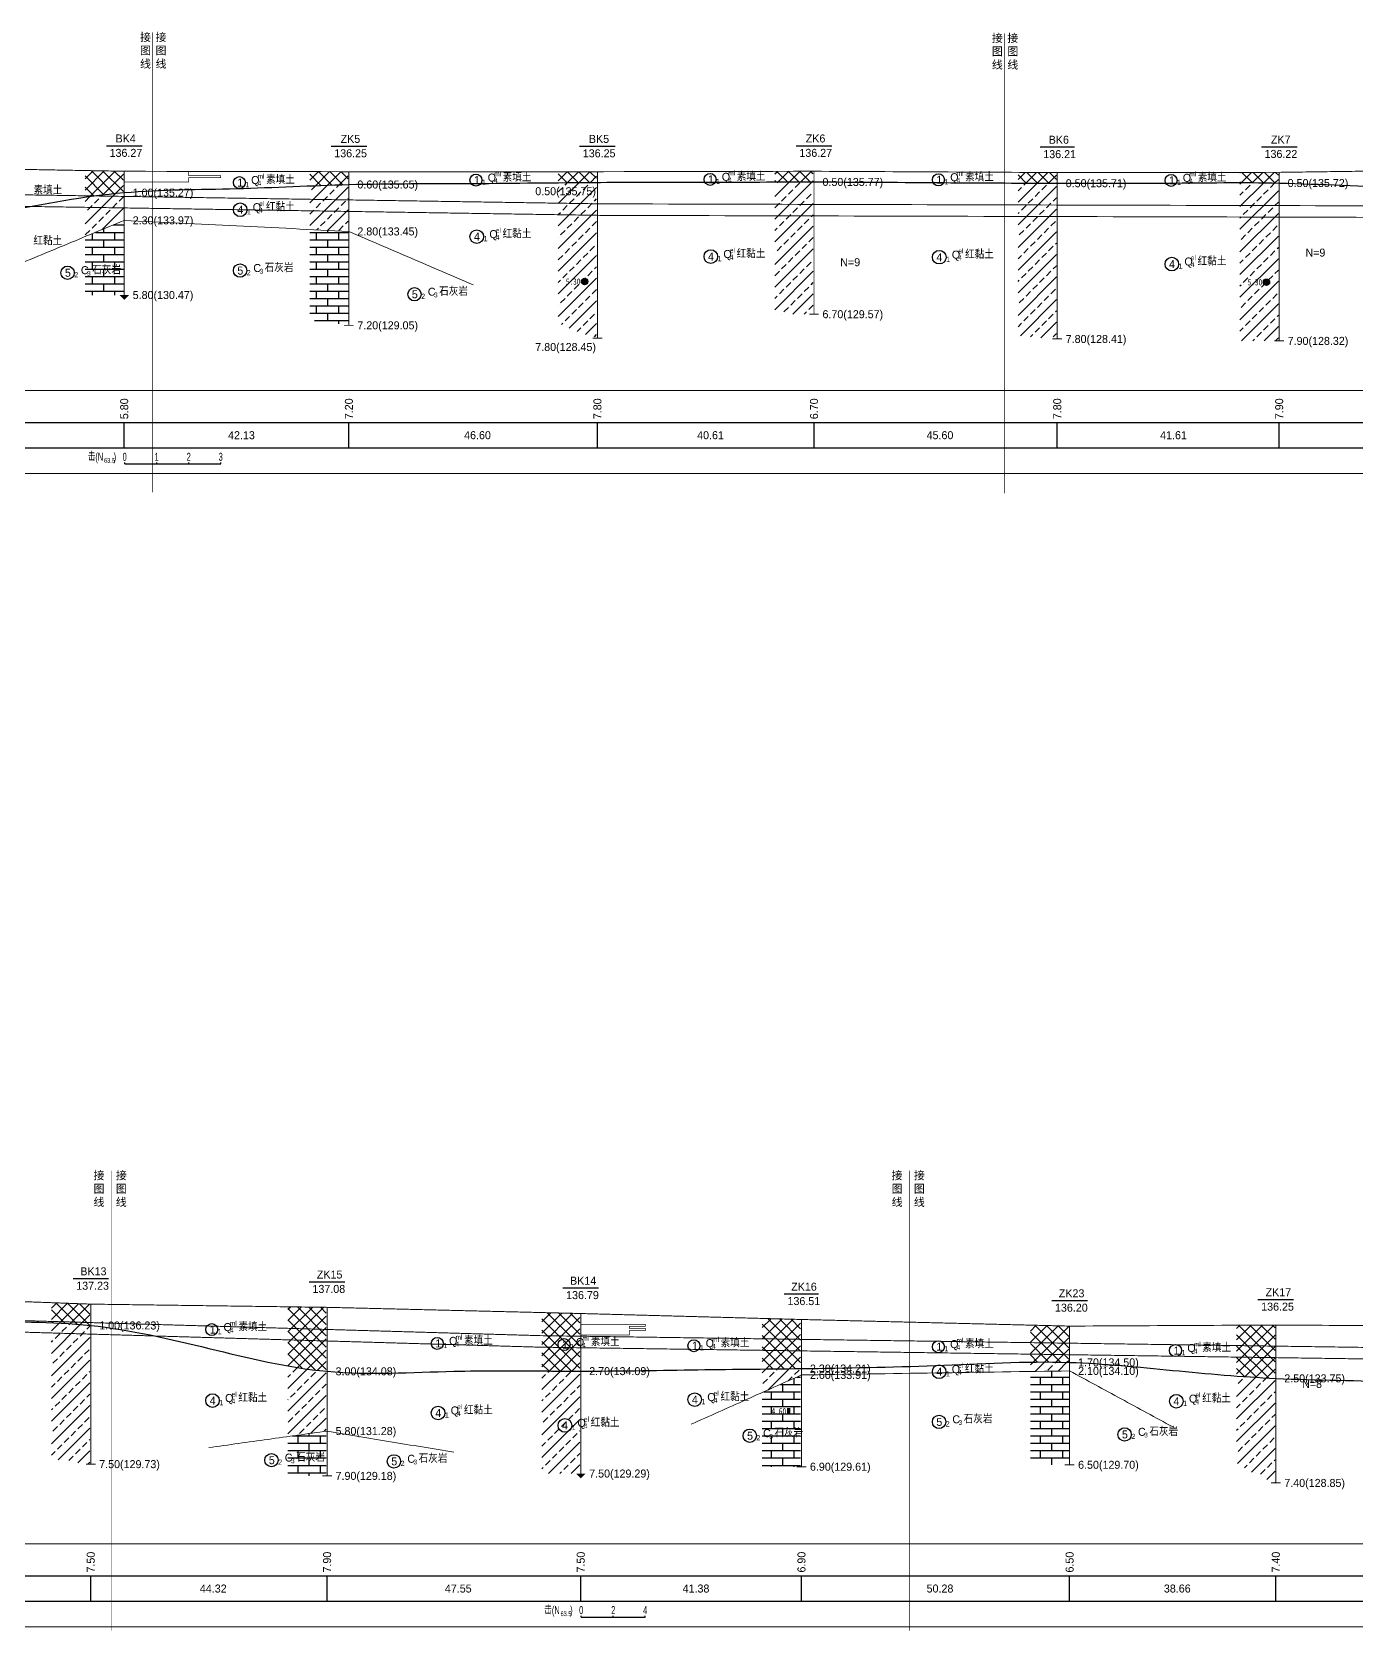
# Model space of a CAD drawing. Header units: inches. Extents: x -205 to 12199, y -11610 to -150.
# Drawn here: x 611.5 to 1025.2, y -654.4 to -154.8 of the extents above; entities that cross this region are included whole.
import ezdxf
from ezdxf.enums import TextEntityAlignment as Align

# ---------------------------------------------------------------- set-up
doc = ezdxf.new("R2010")
doc.units = ezdxf.units.IN
doc.header["$MEASUREMENT"] = 0
doc.linetypes.add('ACAD_ISO03W100', pattern=[30, 12, -18])
doc.linetypes.add('ACAD_ISO05W100', pattern=[34, 24, -3, 0.5, -3, 0.5, -3])
for name, color, linetype in [('GiCAD_PouMian', 7, 'Continuous'), ('GICAD_QUYANG', 7, 'Continuous'), ('地质-原位曲线', 7, 'Continuous'), ('地质-图框', 7, 'Continuous'), ('地质-地层符号', 3, 'Continuous'), ('地质-地层线', 7, 'Continuous'), ('地质-地面线', 7, 'Continuous'), ('地质-填充花纹', 4, 'Continuous'), ('地质-文字', 7, 'Continuous'), ('地质-标注栏', 7, 'Continuous'), ('地质-标贯', 7, 'Continuous'), ('地质-钻孔', 7, 'Continuous'), ('管底', 7, 'Continuous'), ('红线', 1, 'ACAD_ISO05W100')]:
    doc.layers.add(name, color=color, linetype=linetype)
doc.styles.add('LZ_PMT_LINE', font='', dxfattribs={"height": 2})
doc.styles.get("Standard").update_dxf_attribs({"font": ''})
doc.styles.add('地层编号', font='Comfont.shx', dxfattribs={"width": 0.7, "height": 2.5, "bigfont": 'Hztxt12a.shx'})
doc.styles.add('层底标注', font='Comfont.shx', dxfattribs={"width": 0.7, "height": 2.5, "bigfont": 'Hztxt12a.shx'})
doc.styles.add('岩土名称', font='Comfont.shx', dxfattribs={"width": 0.7, "height": 2.5, "bigfont": 'Hztxt12a.shx'})
doc.styles.add('时代', font='Comfont.shx', dxfattribs={"width": 0.7, "height": 2.5, "bigfont": 'Hztxt12a.shx'})
doc.styles.add('标注栏数据', font='Comfont.shx', dxfattribs={"width": 0.7, "height": 2.5, "bigfont": 'Hztxt12a.shx'})
doc.styles.add('标贯动探', font='Comfont.shx', dxfattribs={"width": 0.7, "height": 2.5, "bigfont": 'Hztxt12a.shx'})
doc.styles.add('钻孔标注', font='Comfont.shx', dxfattribs={"width": 0.7, "height": 2.5, "bigfont": 'Hztxt12a.shx'})
doc.styles.get('LZ_PMT_LINE').set_extended_font_data('SimSun')
doc.styles.get('Standard').set_extended_font_data('SimSun')
doc.linetypes.add('bzhjcx', pattern='A,0.001,[2,XX1.shx,S=1,R=0,X=1,Y=0],-2', length=2.001)
doc.linetypes.add('swx', pattern='A,7,-1.5,["●",LZ_PMT_LINE,S=0.05,R=0,X=0,Y=0],-1.5', length=10)
pattern_1 = [(45, (-52.081, -364.5747), (-3.535534, 3.535534), []), (45, (-48.5455, -364.5747), (-3.535534, 3.535534), [2, -1])]
pattern_2 = [(45, (-52.081, -364.5747), (-1.767767, 1.767767), []), (135, (-52.081, -364.5747), (-1.767767, -1.767767), [])]
pattern_3 = [(0, (-52.081, -364.5747), (0, 2.3), []), (90, (-52.081, -364.5747), (-3.5, 2.3), [2.3, -2.3])]
pattern_4 = [(45, (-142.081, -364.5747), (-3.535534, 3.535534), []), (45, (-138.5455, -364.5747), (-3.535534, 3.535534), [2, -1])]
pattern_5 = [(45, (-142.081, -364.5747), (-1.767767, 1.767767), []), (135, (-142.081, -364.5747), (-1.767767, -1.767767), [])]
pattern_6 = [(45, (-1790.373, -719.9534), (-3.535534, 3.535534), []), (45, (-1786.8375, -719.9534), (-3.535534, 3.535534), [2, -1])]
pattern_7 = [(45, (-1790.373, -719.9534), (-1.767767, 1.767767), []), (135, (-1790.373, -719.9534), (-1.767767, -1.767767), [])]
pattern_8 = [(45, (-1880.373, -719.9534), (-3.535534, 3.535534), []), (45, (-1876.8375, -719.9534), (-3.535534, 3.535534), [2, -1])]
pattern_9 = [(45, (-1880.373, -719.9534), (-1.767767, 1.767767), []), (135, (-1880.373, -719.9534), (-1.767767, -1.767767), [])]
pattern_10 = [(0, (-1880.373, -719.9534), (0, 2.3), []), (90, (-1880.373, -719.9534), (-3.5, 2.3), [2.3, -2.3])]

# ---------------------------------------------------------------- blocks, each defined once
blk = doc.blocks.new('gkqy_yuan.dwg不标')
at = {"layer": 'GiCAD_PouMian'}
h = blk.add_hatch(color=7, dxfattribs=at)
edge = h.paths.add_edge_path()
edge.add_arc((0, 0), 1, 0, 360)
at = {"layer": 'GICAD_QUYANG', "color": 7}
blk.add_circle((0, 0), 1, dxfattribs=at)
blk = doc.blocks.new('gkqy_yan.dwg不标', base_point=(0, -1))
at = {"color": 7}
blk.add_solid([(-0.5, -2), (-0.5, 0), (0.5, -2), (0.5, 0)], dxfattribs=at)

msp = doc.modelspace()

# ---------------------------------------------------------------- hatches: boundary and pattern name
at = {"layer": '地质-填充花纹', "linetype": 'Continuous'}
h = msp.add_hatch(dxfattribs=at)
h.set_pattern_fill('GKSTT', scale=0.5, style=0, pattern_type=2)
h.set_pattern_definition(pattern_2)
h.paths.add_polyline_path([(640.06415, -198.28739), (640.06415, -204.98543), (632.29266, -205.81605), (628.06415, -206.39079), (628.06415, -198.06385)])
h = msp.add_hatch(dxfattribs=at)
h.set_pattern_fill('GKSTT', scale=0.5, style=0, pattern_type=2)
h.set_pattern_definition(pattern_2)
h.paths.add_polyline_path([(710.27344, -198.42493), (710.27344, -202.43302), (705.39799, -202.58161), (700.40132, -202.7636), (698.27344, -202.84844), (698.27344, -198.40214)])
h = msp.add_hatch(dxfattribs=at)
h.set_pattern_fill('GKSTT', scale=0.5, style=0, pattern_type=2)
h.set_pattern_definition(pattern_2)
h.paths.add_polyline_path([(787.93242, -201.76067), (779.35172, -201.82705), (775.93242, -201.85988), (775.93242, -198.4254), (787.93242, -198.4254)])
h = msp.add_hatch(dxfattribs=at)
h.set_pattern_fill('GKSTT', scale=0.5, style=0, pattern_type=2)
h.set_pattern_definition(pattern_5)
h.paths.add_polyline_path([(855.6151, -201.62547), (847.02368, -201.62886), (843.6151, -201.63586), (843.6151, -198.31618), (855.6151, -198.29254)])
h = msp.add_hatch(dxfattribs=at)
h.set_pattern_fill('GKSTT', scale=0.5, style=0, pattern_type=2)
h.set_pattern_definition(pattern_5)
h.paths.add_polyline_path([(931.62211, -198.69071), (931.62211, -202.02438), (923.86812, -201.99397), (919.62211, -201.97462), (919.62211, -198.62756)])
h = msp.add_hatch(dxfattribs=at)
h.set_pattern_fill('GKSTT', scale=0.5, style=0, pattern_type=2)
h.set_pattern_definition(pattern_5)
h.paths.add_polyline_path([(1000.97605, -201.9555), (991.54837, -201.83353), (988.97605, -201.83188), (988.97605, -198.63717), (1000.97605, -198.62564)])
h = msp.add_hatch(dxfattribs=at)
h.set_pattern_fill('GKFZNT', scale=0.5, style=0, pattern_type=2)
h.set_pattern_definition(pattern_1)
h.paths.add_polyline_path([(710.27344, -217.07973), (705.38229, -216.83822), (700.38837, -216.59164), (698.27344, -216.48721), (698.27344, -202.84844), (700.40132, -202.7636), (705.39799, -202.58161), (710.27344, -202.43302)])
h = msp.add_hatch(dxfattribs=at)
h.set_pattern_fill('GKFZNT', scale=0.5, style=0, pattern_type=2)
h.set_pattern_definition(pattern_1)
h.paths.add_polyline_path([(787.93242, -250.35101), (783.23433, -248.95285), (778.37642, -246.89602), (775.93242, -245.68868), (775.93242, -201.85988), (779.35172, -201.82705), (787.93242, -201.76067)])
h = msp.add_hatch(dxfattribs=at)
h.set_pattern_fill('GKFZNT', scale=0.5, style=0, pattern_type=2)
h.set_pattern_definition(pattern_4)
h.paths.add_polyline_path([(855.6151, -242.95776), (850.24377, -242.93751), (849.80163, -242.95871), (843.6151, -242.95871), (843.6151, -201.63586), (847.02368, -201.62886), (855.6151, -201.62547)])
h = msp.add_hatch(dxfattribs=at)
h.set_pattern_fill('GKFZNT', scale=0.5, style=0, pattern_type=2)
h.set_pattern_definition(pattern_4)
h.paths.add_polyline_path([(923.86812, -201.99397), (931.62211, -202.02438), (931.62211, -250.67308), (926.79706, -250.30739), (921.72769, -249.81682), (919.62211, -249.58568), (919.62211, -201.97462)])
h = msp.add_hatch(dxfattribs=at)
h.set_pattern_fill('GKFZNT', scale=0.5, style=0, pattern_type=2)
h.set_pattern_definition(pattern_4)
h.paths.add_polyline_path([(991.54837, -201.83353), (1000.97605, -201.9555), (1000.97605, -251.29206), (995.30419, -251.29206), (989.67048, -251.24262), (988.97605, -251.23312), (988.97605, -201.83188)])
h = msp.add_hatch(dxfattribs=at)
h.set_pattern_fill('GKFZNT', scale=0.5, style=0, pattern_type=2)
h.set_pattern_definition(pattern_1)
h.paths.add_polyline_path([(640.06415, -213.72939), (635.37592, -215.67992), (630.75952, -217.60056), (628.06415, -218.72197), (628.06415, -206.39079), (632.29266, -205.81605), (640.06415, -204.98543)])
h = msp.add_hatch(dxfattribs=at)
h.set_pattern_fill('GKSHY', scale=0.5, style=0, pattern_type=2)
h.set_pattern_definition(pattern_3)
h.paths.add_polyline_path([(640.06415, -236.95871), (628.06415, -236.95871), (628.06415, -218.72197), (630.75952, -217.60056), (635.37592, -215.67992), (640.06415, -213.72939)])
h = msp.add_hatch(dxfattribs=at)
h.set_pattern_fill('GKSHY', scale=0.5, style=0, pattern_type=2)
h.set_pattern_definition(pattern_3)
h.paths.add_polyline_path([(700.38837, -216.59164), (705.38229, -216.83822), (710.27344, -217.07973), (710.27344, -246.3917), (698.27344, -244.77367), (698.27344, -216.48721)])
h = msp.add_hatch(dxfattribs=at)
h.set_pattern_fill('GKSTT', scale=0.5, style=0, pattern_type=2)
h.set_pattern_definition(pattern_7)
h.paths.add_polyline_path([(629.60265, -552.26154), (629.60265, -558.91625), (622.66226, -558.32904), (617.66941, -558.06348), (617.60265, -558.06119), (617.60265, -551.82041)])
h = msp.add_hatch(dxfattribs=at)
h.set_pattern_fill('GKSTT', scale=0.5, style=0, pattern_type=2)
h.set_pattern_definition(pattern_7)
h.paths.add_polyline_path([(703.46147, -553.26731), (703.46147, -573.24031), (696.11409, -572.34755), (691.46147, -571.58246), (691.46147, -553.10484)])
h = msp.add_hatch(dxfattribs=at)
h.set_pattern_fill('GKFZNT', scale=0.5, style=0, pattern_type=2)
h.set_pattern_definition(pattern_6)
h.paths.add_polyline_path([(617.66941, -558.06348), (622.66226, -558.32904), (629.60265, -558.91625), (629.60265, -602.24654), (624.491, -601.7519), (619.15263, -600.83295), (617.60265, -600.468), (617.60265, -558.06119)])
h = msp.add_hatch(dxfattribs=at)
h.set_pattern_fill('GKSTT', scale=0.5, style=0, pattern_type=2)
h.set_pattern_definition(pattern_9)
h.paths.add_polyline_path([(782.71825, -555.19798), (782.71825, -573.20339), (775.82299, -573.18424), (770.82309, -573.15289), (770.82309, -554.90781)])
h = msp.add_hatch(dxfattribs=at)
h.set_pattern_fill('GKSTT', scale=0.5, style=0, pattern_type=2)
h.set_pattern_definition(pattern_9)
h.paths.add_polyline_path([(851.69174, -557.06397), (851.69174, -572.40695), (842.45329, -572.51311), (839.69174, -572.54276), (839.69174, -556.73921)])
h = msp.add_hatch(dxfattribs=at)
h.set_pattern_fill('GKSTT', scale=0.5, style=0, pattern_type=2)
h.set_pattern_definition(pattern_9)
h.paths.add_polyline_path([(935.48994, -559.13122), (935.48994, -570.46635), (928.82055, -570.34977), (923.82065, -570.37083), (923.48994, -570.377), (923.48994, -558.83528)])
h = msp.add_hatch(dxfattribs=at)
h.set_pattern_fill('GKSTT', scale=0.5, style=0, pattern_type=2)
h.set_pattern_definition(pattern_9)
h.paths.add_polyline_path([(999.92329, -575.45672), (992.86788, -575.06204), (987.92329, -574.71918), (987.92329, -558.86741), (999.92329, -558.80533)])
h = msp.add_hatch(dxfattribs=at)
h.set_pattern_fill('GKFZNT', scale=0.5, style=0, pattern_type=2)
h.set_pattern_definition(pattern_6)
h.paths.add_polyline_path([(696.11409, -572.34755), (703.46147, -573.24031), (703.46147, -591.97234), (695.15081, -593.13506), (691.46147, -593.65122), (691.46147, -571.58246)])
h = msp.add_hatch(dxfattribs=at)
h.set_pattern_fill('GKFZNT', scale=0.5, style=0, pattern_type=2)
h.set_pattern_definition(pattern_8)
h.paths.add_polyline_path([(775.82299, -573.18424), (782.71825, -573.20339), (782.71825, -605.20408), (770.82309, -605.20408), (770.82309, -573.15289)])
h = msp.add_hatch(dxfattribs=at)
h.set_pattern_fill('GKFZNT', scale=0.5, style=0, pattern_type=2)
h.set_pattern_definition(pattern_8)
h.paths.add_polyline_path([(851.69174, -574.51571), (843.82984, -578.02643), (839.69174, -579.87429), (839.69174, -572.54276), (842.45329, -572.51311), (851.69174, -572.40695)])
h = msp.add_hatch(dxfattribs=at)
h.set_pattern_fill('GKSHY', scale=0.5, style=0, pattern_type=2)
h.set_pattern_definition(pattern_10)
h.paths.add_polyline_path([(851.69174, -603.07074), (839.69174, -603.07074), (839.69174, -579.87429), (843.82984, -578.02643), (851.69174, -574.51571)])
h = msp.add_hatch(dxfattribs=at)
h.set_pattern_fill('GKFZNT', scale=0.5, style=0, pattern_type=2)
h.set_pattern_definition(pattern_8)
h.paths.add_polyline_path([(935.48994, -570.46635), (935.48994, -573.14117), (928.83685, -573.24174), (923.83742, -573.31731), (923.48994, -573.32256), (923.48994, -570.377), (923.82065, -570.37083), (928.82055, -570.34977)])
h = msp.add_hatch(dxfattribs=at)
h.set_pattern_fill('GKSHY', scale=0.5, style=0, pattern_type=2)
h.set_pattern_definition(pattern_10)
h.paths.add_polyline_path([(935.48994, -602.47072), (923.48994, -602.47072), (923.48994, -573.32256), (923.83742, -573.31731), (928.83685, -573.24174), (935.48994, -573.14117)])
h = msp.add_hatch(dxfattribs=at)
h.set_pattern_fill('GKFZNT', scale=0.5, style=0, pattern_type=2)
h.set_pattern_definition(pattern_8)
h.paths.add_polyline_path([(992.86788, -575.06204), (999.92329, -575.45672), (999.92329, -608.0394), (994.6199, -605.96102), (989.30772, -602.81289), (987.92329, -601.90835), (987.92329, -574.71918)])
h = msp.add_hatch(dxfattribs=at)
h.set_pattern_fill('GKSHY', scale=0.5, style=0, pattern_type=2)
h.set_pattern_definition([(0, (-1790.373, -719.9534), (0, 2.3), []), (90, (-1790.373, -719.9534), (-3.5, 2.3), [2.3, -2.3])])
h.paths.add_polyline_path([(703.46147, -605.93736), (691.46147, -605.93736), (691.46147, -593.65122), (695.15081, -593.13506), (703.46147, -591.97234)])

# ---------------------------------------------------------------- linework, layer by layer
at = {"layer": '地质-原位曲线', "color": 7, "linetype": 'Continuous'}
for p, q in [((640.46416, -289.75874), (640.46416, -289.25874)), ((640.46416, -289.75874), (670.46416, -289.75874)), ((650.46416, -289.75874), (650.46416, -289.25874)), ((660.46416, -289.75874), (660.46416, -289.25874)), ((670.46416, -289.75874), (670.46416, -289.25874)), ((783.11822, -650.13737), (783.11822, -649.63737)), ((783.11822, -650.13737), (803.11822, -650.13737)), ((793.11822, -650.13737), (793.11822, -649.63737)), ((803.11822, -650.13737), (803.11822, -649.63737))]:
    msp.add_line(p, q, dxfattribs=at)
at = {"layer": '地质-原位曲线', "color": 7, "linetype": 'Continuous', "const_width": 0.2, "flags": 128}
for points in [[(640.46416, -198.29205), (660.46416, -198.29205), (660.46416, -198.9587), (660.46416, -198.9587), (660.46416, -199.62537), (670.46416, -199.62537), (670.46416, -200.29205), (660.46416, -200.29205), (660.46416, -200.9587), (660.46416, -200.9587), (660.46416, -201.62537), (640.46416, -201.62537)], [(783.11822, -558.53741), (803.11822, -558.53741), (803.11822, -559.20408), (798.11822, -559.20408), (798.11822, -559.87075), (803.11822, -559.87075), (803.11822, -560.53741), (798.11822, -560.53741), (798.11822, -561.20408), (798.11822, -561.20408), (798.11822, -561.87075), (783.11822, -561.87075)]]:
    msp.add_lwpolyline(points, dxfattribs=at)
at = {"layer": '地质-地层符号', "color": 7, "linetype": 'Continuous'}
for centre, major_axis in [((750.22793, -201.05874), (0, 1.875)), ((823.36506, -200.82443), (0, 1.875)), ((894.7436, -200.9587), (0, 1.875)), ((967.42408, -201.12538), (0, 1.875)), ((676.29379, -201.82539), (0, 1.875)), ((676.54379, -210.32539), (0, 2.125)), ((750.47793, -218.72539), (0, 2.125)), ((823.61506, -224.94308), (0, 2.125)), ((894.9936, -225.14124), (0, 2.125)), ((622.60956, -230.00038), (0, 2.08333)), ((676.50213, -229.32539), (0, 2.08333)), ((967.67408, -227.29204), (0, 2.125)), ((731.02152, -236.72541), (0, 2.08333)), ((667.65706, -560.23738), (0, 1.875)), ((738.14228, -564.5571), (0, 1.875)), ((777.77067, -564.92158), (0, 1.875)), ((818.33, -565.27074), (0, 1.875)), ((894.71584, -565.57073), (0, 1.875)), ((968.83161, -566.77071), (0, 1.875)), ((894.96584, -573.40406), (0, 2.125)), ((667.90706, -582.40409), (0, 2.125)), ((738.39228, -586.28959), (0, 2.125)), ((818.58, -582.10416), (0, 2.125)), ((969.08161, -582.60403), (0, 2.125)), ((778.02067, -590.17632), (0, 2.125)), ((894.92418, -589.07073), (0, 2.08333)), ((835.7817, -593.38741), (0, 2.08333)), ((952.93161, -592.97905), (0, 2.08333)), ((686.3306, -601.029), (0, 2.08333)), ((724.6085, -601.39566), (0, 2.08333))]:
    msp.add_ellipse(centre, major_axis=major_axis, ratio=1, dxfattribs=at)
at = {"layer": '地质-地层线', "color": 7, "lineweight": 25}
for points, knots in [([(449.11502, -213.94178), (452.25496, -214.0228), (468.30556, -214.44508), (495.67087, -215.34449), (531.18003, -215.62722), (566.6311, -218.60093), (602.73685, -210.73629), (639.23234, -203.89427), (675.44848, -204.04243), (711.74249, -202.01556), (749.35734, -202.22535), (775.55048, -201.83202), (788.80415, -201.75506), (789.11502, -201.75332)], [342.210626532, 342.210626532, 342.210626532, 342.210626532, 351.630651266, 390.361479116, 424.326950804, 458.292422491, 496.339040668, 534.385658844, 569.513149886, 604.640640928, 643.471563592, 682.302486256, 683.235144222, 683.235144222, 683.235144222, 683.235144222]), ([(789.11502, -201.75332), (800.08393, -201.6919), (822.3349, -201.73011), (857.25287, -201.54782), (893.8677, -201.84119), (930.76633, -202.04464), (966.53776, -202.10478), (1002.8735, -201.45807), (1040.51636, -204.09164), (1079.38483, -200.95479), (1107.69429, -213.32422), (1123.82739, -221.08173), (1129.11502, -223.19349)], [683.235144222, 683.235144222, 683.235144222, 683.235144222, 716.143891697, 749.985297138, 787.989325251, 825.993353364, 860.670340803, 895.347328241, 934.831716401, 974.31610456, 1009.586916235, 1026.515215353, 1026.515215353, 1026.515215353, 1026.515215353]), ([(430.82309, -549.58577), (435.54646, -550.15779), (452.82196, -552.45109), (482.14831, -556.18449), (519.11124, -555.63598), (555.78078, -555.90534), (592.62754, -558.02755), (630.16686, -557.42195), (666.78241, -566.01208), (704.18577, -575.34917), (739.31584, -572.9145), (761.6727, -573.09046), (770.82309, -573.15289)], [340.193533423, 340.193533423, 340.193533423, 340.193533423, 354.452488578, 392.377124766, 428.774732895, 465.172341023, 502.374974098, 539.577607173, 577.19598253, 614.814357887, 654.442763148, 681.916235583, 681.916235583, 681.916235583, 681.916235583]), ([(770.82309, -573.15289), (774.87144, -573.18051), (790.40445, -573.2793), (817.45694, -572.73608), (854.41837, -572.4309), (893.83072, -571.74625), (932.57443, -569.36253), (967.95417, -573.05167), (1002.31887, -576.11507), (1038.92822, -575.98606), (1076.13027, -579.9688), (1099.83972, -574.8449), (1110.82309, -572.43074)], [681.916235583, 681.916235583, 681.916235583, 681.916235583, 694.071168409, 728.560233312, 763.049298215, 804.95954739, 846.869796565, 879.18332254, 911.496848514, 950.303464942, 989.110081371, 1022.651498316, 1022.651498316, 1022.651498316, 1022.651498316])]:
    msp.add_open_spline(points, degree=3, knots=knots, dxfattribs=at)
at = {"layer": '地质-地层线', "color": 7, "linetype": 'bzhjcx', "lineweight": 0}
for points in [[(602.73931, -229.25832), (621.52673, -221.44185), (640.31415, -213.62538)], [(640.31415, -213.62538), (675.41879, -215.35872), (710.52344, -217.09207)], [(710.52344, -217.09207), (729.93769, -225.42519), (749.35193, -233.75831)], [(817.456, -589.80363), (834.69887, -582.10385), (851.94174, -574.40407)], [(851.94174, -574.40407), (893.84084, -573.77073), (935.73994, -573.13739)], [(935.73994, -573.13739), (951.84778, -581.88711), (967.95561, -590.63684)], [(666.78306, -597.10391), (685.24726, -594.52063), (703.71147, -591.93736)], [(703.71147, -591.93736), (723.52517, -595.25396), (743.33886, -598.57055)]]:
    msp.add_spline(points, degree=3, dxfattribs=at)
at = {"layer": '地质-地面线', "color": 7, "linetype": 'Continuous', "const_width": 0.3}
for points in [[(449.11502, -194.6073), (497.25197, -195.89204), (565.16247, -196.8921), (640.31415, -198.29204), (710.52344, -198.4254), (788.18242, -198.4254), (789.11502, -198.42357)], [(789.11502, -198.42357), (855.8651, -198.29204), (931.87211, -198.69203), (1001.22605, -198.6254), (1080.16229, -197.55871), (1129.11502, -197.41127)], [(430.82309, -545.13656), (482.70755, -547.33736), (555.49761, -549.53737), (629.85265, -552.27073), (703.71147, -553.27069), (770.82309, -554.90781)], [(770.82309, -554.90781), (782.96825, -555.20408), (851.94174, -557.07074), (935.73994, -559.13739), (1000.17329, -558.80403), (1077.74731, -559.27075), (1110.82309, -559.27075)]]:
    msp.add_lwpolyline(points, dxfattribs=at)
at = {"layer": '地质-标注栏', "color": 7, "linetype": 'Continuous', "const_width": 0.3}
for points in [[(69.11502, -266.75874), (1448.36595, -266.75874)], [(409.11501, -266.75874), (799.11501, -266.75874)], [(749.11504, -266.75874), (1139.11504, -266.75874)], [(409.11501, -292.75874), (799.11501, -292.75874)], [(749.11504, -292.75874), (1139.11504, -292.75874)], [(390.82305, -627.13737), (780.82305, -627.13737)], [(730.82305, -627.13737), (1120.82305, -627.13737)], [(390.82305, -653.13737), (780.82305, -653.13737)], [(730.82305, -653.13737), (1120.82305, -653.13737)]]:
    msp.add_lwpolyline(points, dxfattribs=at)
at = {"layer": '地质-标注栏', "color": 7, "linetype": 'Continuous'}
for points in [[(409.11501, -276.75874), (799.11501, -276.75874)], [(640.31415, -284.75874), (640.31415, -276.75874)], [(640.31415, -284.75874), (640.31415, -276.75874)], [(710.52344, -284.75874), (710.52344, -276.75874)], [(710.52344, -284.75874), (710.52344, -276.75874)], [(749.11504, -276.75874), (1139.11504, -276.75874)], [(788.18242, -284.75874), (788.18242, -276.75874)], [(788.18242, -284.75874), (788.18242, -276.75874)], [(855.8651, -284.75874), (855.8651, -276.75874)], [(855.8651, -284.75874), (855.8651, -276.75874)], [(931.87211, -284.75874), (931.87211, -276.75874)], [(931.87211, -284.75874), (931.87211, -276.75874)], [(1001.22605, -284.75874), (1001.22605, -276.75874)], [(1001.22605, -284.75874), (1001.22605, -276.75874)], [(409.11501, -284.75874), (799.11501, -284.75874)], [(749.11504, -284.75874), (1139.11504, -284.75874)], [(390.82305, -637.13737), (780.82305, -637.13737)], [(629.85265, -645.13737), (629.85265, -637.13737)], [(629.85265, -645.13737), (629.85265, -637.13737)], [(703.71147, -645.13737), (703.71147, -637.13737)], [(703.71147, -645.13737), (703.71147, -637.13737)], [(730.82305, -637.13737), (1120.82305, -637.13737)], [(782.96825, -645.13737), (782.96825, -637.13737)], [(782.96825, -645.13737), (782.96825, -637.13737)], [(851.94174, -645.13737), (851.94174, -637.13737)], [(851.94174, -645.13737), (851.94174, -637.13737)], [(935.73994, -645.13737), (935.73994, -637.13737)], [(935.73994, -645.13737), (935.73994, -637.13737)], [(1000.17329, -645.13737), (1000.17329, -637.13737)], [(1000.17329, -645.13737), (1000.17329, -637.13737)], [(390.82305, -645.13737), (780.82305, -645.13737)], [(730.82305, -645.13737), (1120.82305, -645.13737)]]:
    msp.add_lwpolyline(points, dxfattribs=at)
at = {"layer": '地质-钻孔', "color": 7, "linetype": 'Continuous'}
for p, q in [((634.74273, -190.29205), (645.88555, -190.29205)), ((704.95202, -190.42541), (716.09484, -190.42541)), ((782.61102, -190.42541), (793.75384, -190.42541)), ((850.29369, -190.29205), (861.43652, -190.29205)), ((926.50903, -190.69203), (937.23522, -190.69203)), ((995.65466, -190.62539), (1006.79748, -190.62539)), ((624.32281, -544.27073), (635.38238, -544.27073)), ((698.13994, -545.27068), (709.28301, -545.27068)), ((777.39678, -547.20408), (788.5396, -547.20408)), ((846.57867, -549.07073), (857.30474, -549.07073)), ((930.16851, -551.13738), (941.31133, -551.13738)), ((994.60186, -550.80404), (1005.74468, -550.80404))]:
    msp.add_line(p, q, dxfattribs=at)
at = {"layer": '地质-钻孔', "color": 7, "const_width": 0.3, "flags": 128}
for points in [[(640.31415, -198.29204), (640.31415, -236.95871)], [(710.52344, -198.4254), (710.52344, -246.4254)], [(788.18242, -198.4254), (788.18242, -250.42541)], [(855.8651, -198.29204), (855.8651, -242.95871)], [(931.87211, -198.69203), (931.87211, -250.69203)], [(1001.22605, -198.6254), (1001.22605, -251.29206)], [(629.85265, -552.27073), (629.85265, -602.27073)], [(703.71147, -553.27069), (703.71147, -605.93736)], [(782.96825, -555.20408), (782.96825, -605.20408)], [(851.94174, -557.07074), (851.94174, -603.07074)], [(935.73994, -559.13739), (935.73994, -602.47072)], [(1000.17329, -558.80404), (1000.17329, -608.13737)]]:
    msp.add_lwpolyline(points, dxfattribs=at)
at = {"layer": '地质-钻孔', "color": 7, "linetype": 'Continuous', "const_width": 0.3, "flags": 128}
for points in [[(854.3651, -242.95871), (857.3651, -242.95871)], [(709.02344, -246.4254), (712.02344, -246.4254)], [(786.68242, -250.42541), (789.68242, -250.42541)], [(930.37211, -250.69203), (933.37211, -250.69203)], [(999.72605, -251.29206), (1002.72605, -251.29206)], [(628.35265, -602.27073), (631.35265, -602.27073)], [(850.44174, -603.07074), (853.44174, -603.07074)], [(934.23994, -602.47072), (937.23994, -602.47072)], [(702.21147, -605.93736), (705.21147, -605.93736)], [(998.67329, -608.13737), (1001.67329, -608.13737)]]:
    msp.add_lwpolyline(points, dxfattribs=at)
at = {"layer": '地质-钻孔', "color": 7, "linetype": 'Continuous'}
for points in [[(638.81415, -236.95871), (641.81415, -236.95871), (640.31415, -238.45871)], [(781.46825, -605.20408), (784.46825, -605.20408), (782.96825, -606.70408)]]:
    msp.add_solid(points, dxfattribs=at)
at = {"layer": '管底', "linetype": 'swx', "const_width": 0.3}
for points in [[(449.0635, -203.15918), (789.2246, -208.47059)], [(449.00729, -206.75874), (789.1684, -212.07015)], [(789.17767, -208.47016), (1129.66024, -209.34704)], [(789.1684, -212.07015), (1129.65097, -212.94703)], [(430.88887, -552.26036), (770.24955, -562.12022)], [(430.78432, -555.85884), (770.145, -565.7187)], [(770.19631, -562.11907), (1110.12111, -566.96469)], [(770.145, -565.7187), (1110.0698, -570.56432)]]:
    msp.add_lwpolyline(points, dxfattribs=at)
at = {"layer": '红线', "linetype": 'ACAD_ISO03W100', "ltscale": 0.4, "const_width": 0.2}
for points in [[(649.23316, -154.86808), (649.23316, -298.65899)], [(915.40823, -155.14509), (915.40823, -298.936)], [(636.24116, -510.5233), (636.24116, -654.31421)], [(885.63485, -510.5233), (885.63485, -654.31421)]]:
    msp.add_lwpolyline(points, dxfattribs=at)

# ---------------------------------------------------------------- block references
at = {"layer": '地质-图框', "color": 7, "linetype": 'Continuous'}
for name, p in [('gkqy_yuan.dwg不标', (784.18242, -232.75874)), ('gkqy_yuan.dwg不标', (997.22605, -232.95873)), ('gkqy_yan.dwg不标', (847.94174, -585.73741))]:
    msp.add_blockref(name, p, dxfattribs=at)

# ---------------------------------------------------------------- texts
at = {"layer": '地质-原位曲线', "color": 7, "linetype": 'Continuous', "style": '标注栏数据', "width": 0.7}
for s, height, p in [('击', 2.5, (628.94333, -288.75874)), ('(N', 2.5, (631.29333, -288.75874)), ('63.5', 1.5, (634.00166, -289.38374)), (')', 2.5, (637.01666, -288.75874)), ('击', 2.5, (771.59738, -649.13737)), ('(N', 2.5, (773.94738, -649.13737)), ('63.5', 1.5, (776.65572, -649.76237)), (')', 2.5, (779.67072, -649.13737))]:
    msp.add_text(s, height=height, dxfattribs=at).set_placement(p)
for s, p in [('0', (640.46416, -288.75874)), ('1', (650.46416, -288.75874)), ('2', (660.46416, -288.75874)), ('3', (670.46416, -288.75874)), ('0', (783.11822, -649.13737)), ('2', (793.11822, -649.13737)), ('4', (803.11822, -649.13737))]:
    msp.add_text(s, height=2.5, dxfattribs=at).set_placement(p, align=Align.CENTER)
at = {"layer": '地质-图框', "color": 7, "linetype": 'Continuous', "width": 0.7}
for s, p in [('5.30', (778.30783, -233.75874)), ('5.30', (991.35145, -233.95873)), ('4.60', (842.56715, -586.73741))]:
    msp.add_text(s, height=2, dxfattribs=at).set_placement(p)
at = {"layer": '地质-地层符号', "color": 7, "linetype": 'Continuous'}
for s, height, style, p in [('Q', 2.5, '时代', (679.98129, -202.27539)), ('素填土', 2.5, '岩土名称', (684.64796, -202.27539)), ('1', 2.5, '地层编号', (749.60293, -202.30874)), ('Q', 2.5, '时代', (753.91543, -201.50874)), ('素填土', 2.5, '岩土名称', (758.5821, -201.50874)), ('1', 2.5, '地层编号', (822.74006, -202.07443)), ('Q', 2.5, '时代', (827.05256, -201.27443)), ('素填土', 2.5, '岩土名称', (831.71923, -201.27443)), ('1', 2.5, '地层编号', (894.1186, -202.2087)), ('Q', 2.5, '时代', (898.4311, -201.4087)), ('素填土', 2.5, '岩土名称', (903.09777, -201.4087)), ('Q', 2.5, '时代', (971.11158, -201.57538)), ('素填土', 2.5, '岩土名称', (975.77824, -201.57538)), ('素填土', 2.5, '岩土名称', (611.96747, -205.50874)), ('1', 2.5, '地层编号', (675.66879, -203.07539)), ('1', 1.625, '地层编号', (678.16879, -203.27539)), ('1', 1.625, '地层编号', (752.10293, -202.50874)), ('1', 1.625, '地层编号', (825.24006, -202.27443)), ('1', 1.625, '地层编号', (896.6186, -202.4087)), ('1', 2.5, '地层编号', (966.79908, -202.37538)), ('1', 1.625, '地层编号', (969.29908, -202.57538)), ('4', 2.5, '地层编号', (675.66879, -211.57539)), ('Q', 2.5, '时代', (680.48129, -210.77539)), ('红黏土', 2.5, '岩土名称', (684.60629, -210.77539)), ('1', 1.625, '地层编号', (678.66879, -211.77539)), ('红黏土', 2.5, '岩土名称', (611.92581, -221.34207)), ('4', 2.5, '地层编号', (749.60293, -219.97539)), ('1', 1.625, '地层编号', (752.60293, -220.17539)), ('Q', 2.5, '时代', (754.41543, -219.17539)), ('红黏土', 2.5, '岩土名称', (758.54043, -219.17539)), ('4', 2.5, '地层编号', (822.74006, -226.19308)), ('1', 1.625, '地层编号', (825.74006, -226.39308)), ('Q', 2.5, '时代', (827.55256, -225.39308)), ('红黏土', 2.5, '岩土名称', (831.67756, -225.39308)), ('4', 2.5, '地层编号', (894.1186, -226.39124)), ('Q', 2.5, '时代', (898.9311, -225.59124)), ('红黏土', 2.5, '岩土名称', (903.0561, -225.59124)), ('5', 2.5, '地层编号', (621.77623, -231.25038)), ('2', 1.625, '地层编号', (624.69289, -231.45038)), ('C', 2.5, '时代', (626.77623, -230.45038)), ('石灰岩', 2.5, '岩土名称', (630.31789, -230.45038)), ('5', 2.5, '地层编号', (675.66879, -230.57539)), ('2', 1.625, '地层编号', (678.58546, -230.77539)), ('C', 2.5, '时代', (680.66879, -229.77539)), ('石灰岩', 2.5, '岩土名称', (684.21046, -229.77539)), ('1', 1.625, '地层编号', (897.1186, -226.59124)), ('4', 2.5, '地层编号', (966.79908, -228.54204)), ('1', 1.625, '地层编号', (969.79908, -228.74204)), ('Q', 2.5, '时代', (971.61158, -227.74204)), ('红黏土', 2.5, '岩土名称', (975.73658, -227.74204)), ('C', 2.5, '时代', (735.18818, -237.17541)), ('石灰岩', 2.5, '岩土名称', (738.72985, -237.17541)), ('5', 2.5, '地层编号', (730.18818, -237.97541)), ('2', 1.625, '地层编号', (733.10485, -238.17541)), ('1', 2.5, '地层编号', (667.03206, -561.48738)), ('Q', 2.5, '时代', (671.34456, -560.68738)), ('素填土', 2.5, '岩土名称', (676.01123, -560.68738)), ('1', 1.625, '地层编号', (669.53206, -561.68738)), ('1', 2.5, '地层编号', (737.51728, -565.8071)), ('1', 1.625, '地层编号', (740.01728, -566.0071)), ('Q', 2.5, '时代', (741.82978, -565.0071)), ('素填土', 2.5, '岩土名称', (746.49645, -565.0071)), ('1', 2.5, '地层编号', (777.14567, -566.17158)), ('Q', 2.5, '时代', (781.45817, -565.37158)), ('素填土', 2.5, '岩土名称', (786.12484, -565.37158)), ('1', 2.5, '地层编号', (817.705, -566.52074)), ('Q', 2.5, '时代', (822.0175, -565.72074)), ('素填土', 2.5, '岩土名称', (826.68416, -565.72074)), ('1', 2.5, '地层编号', (894.09084, -566.82073)), ('Q', 2.5, '时代', (898.40334, -566.02073)), ('素填土', 2.5, '岩土名称', (903.07001, -566.02073)), ('素填土', 2.5, '岩土名称', (977.18578, -567.22071)), ('1', 1.625, '地层编号', (779.64567, -566.37158)), ('1', 1.625, '地层编号', (820.205, -566.72074)), ('1', 1.625, '地层编号', (896.59084, -567.02073)), ('1', 2.5, '地层编号', (968.20661, -568.02071)), ('1', 1.625, '地层编号', (970.70661, -568.22071)), ('Q', 2.5, '时代', (972.51911, -567.22071)), ('4', 2.5, '地层编号', (894.09084, -574.65406)), ('1', 1.625, '地层编号', (897.09084, -574.85406)), ('Q', 2.5, '时代', (898.90334, -573.85406)), ('红黏土', 2.5, '岩土名称', (903.02834, -573.85406)), ('4', 2.5, '地层编号', (667.03206, -583.65409)), ('1', 1.625, '地层编号', (670.03206, -583.85409)), ('Q', 2.5, '时代', (671.84456, -582.85409)), ('红黏土', 2.5, '岩土名称', (675.96956, -582.85409)), ('Q', 2.5, '时代', (742.32978, -586.73959)), ('红黏土', 2.5, '岩土名称', (746.45478, -586.73959)), ('4', 2.5, '地层编号', (817.705, -583.35416)), ('1', 1.625, '地层编号', (820.705, -583.55416)), ('Q', 2.5, '时代', (822.5175, -582.55416)), ('红黏土', 2.5, '岩土名称', (826.6425, -582.55416)), ('4', 2.5, '地层编号', (968.20661, -583.85403)), ('1', 1.625, '地层编号', (971.20661, -584.05403)), ('Q', 2.5, '时代', (973.01911, -583.05403)), ('红黏土', 2.5, '岩土名称', (977.14411, -583.05403)), ('4', 2.5, '地层编号', (737.51728, -587.53959)), ('1', 1.625, '地层编号', (740.51728, -587.73959)), ('4', 2.5, '地层编号', (777.14567, -591.42632)), ('Q', 2.5, '时代', (781.95817, -590.62632)), ('红黏土', 2.5, '岩土名称', (786.08317, -590.62632)), ('5', 2.5, '地层编号', (894.09084, -590.32073)), ('2', 1.625, '地层编号', (897.00751, -590.52073)), ('C', 2.5, '时代', (899.09084, -589.52073)), ('石灰岩', 2.5, '岩土名称', (902.63251, -589.52073)), ('1', 1.625, '地层编号', (780.14567, -591.62632)), ('5', 2.5, '地层编号', (834.94837, -594.63741)), ('2', 1.625, '地层编号', (837.86503, -594.83741)), ('C', 2.5, '时代', (839.94837, -593.83741)), ('石灰岩', 2.5, '岩土名称', (843.49004, -593.83741)), ('5', 2.5, '地层编号', (952.09828, -594.22905)), ('2', 1.625, '地层编号', (955.01494, -594.42905)), ('C', 2.5, '时代', (957.09828, -593.42905)), ('石灰岩', 2.5, '岩土名称', (960.63994, -593.42905)), ('C', 2.5, '时代', (690.49726, -601.479)), ('石灰岩', 2.5, '岩土名称', (694.03893, -601.479)), ('C', 2.5, '时代', (728.77517, -601.84566)), ('石灰岩', 2.5, '岩土名称', (732.31683, -601.84566)), ('5', 2.5, '地层编号', (685.49726, -602.279)), ('2', 1.625, '地层编号', (688.41393, -602.479)), ('5', 2.5, '地层编号', (723.77517, -602.64566)), ('2', 1.625, '地层编号', (726.69183, -602.84566))]:
    msp.add_text(s, height=height, dxfattribs=dict(at, style=style)).set_placement(p)
at = {"layer": '地质-地层符号', "color": 7, "linetype": 'Continuous', "style": '时代', "width": 0.8}
for s, p in [('ml', (682.01463, -200.60872)), ('ml', (755.94876, -199.84207)), ('ml', (829.08589, -199.60776)), ('ml', (900.46444, -199.74203)), ('ml', (973.14491, -199.90871)), ('4', (682.01463, -202.77539)), ('4', (755.94876, -202.00874)), ('4', (829.08589, -201.77443)), ('4', (900.46444, -201.9087)), ('4', (973.14491, -202.07538)), ('4', (682.51463, -211.27539)), ('el', (682.51463, -209.10872)), ('4', (756.44876, -219.67539)), ('el', (756.44876, -217.50872)), ('4', (829.58589, -225.89308)), ('el', (829.58589, -223.72642)), ('4', (900.96444, -226.09124)), ('el', (900.96444, -223.92457)), ('el', (973.64491, -226.07538)), ('3', (628.72623, -230.95038)), ('3', (682.61879, -230.27539)), ('4', (973.64491, -228.24204)), ('3', (737.13818, -237.67541)), ('ml', (673.37789, -559.02071)), ('4', (673.37789, -561.18738)), ('4', (743.86311, -565.5071)), ('ml', (743.86311, -563.34043)), ('4', (783.4915, -565.87158)), ('ml', (783.4915, -563.70491)), ('ml', (824.05083, -564.05408)), ('ml', (900.43668, -564.35407)), ('ml', (974.55245, -565.55405)), ('4', (824.05083, -566.22074)), ('4', (900.43668, -566.52073)), ('4', (974.55245, -567.72071)), ('4', (900.93668, -574.35406)), ('el', (900.93668, -572.1874)), ('el', (824.55083, -580.88749)), ('4', (673.87789, -583.35409)), ('el', (673.87789, -581.18742)), ('el', (744.36311, -585.07293)), ('4', (824.55083, -583.05416)), ('4', (975.05245, -583.55403)), ('el', (975.05245, -581.38736)), ('4', (744.36311, -587.23959)), ('el', (783.9915, -588.95966)), ('3', (901.04084, -590.02073)), ('4', (783.9915, -591.12632)), ('3', (841.89837, -594.33741)), ('3', (959.04828, -593.92905)), ('3', (692.44726, -601.979)), ('3', (730.72517, -602.34566))]:
    msp.add_text(s, height=1.5, dxfattribs=at).set_placement(p)
at = {"layer": '地质-文字', "color": 7, "linetype": 'Continuous', "style": '层底标注'}
for s, p in [('1.00(135.27)', (642.96415, -206.20871)), ('0.60(135.65)', (713.17344, -203.6754)), ('0.50(135.75)', (768.7641, -205.7787)), ('0.50(135.77)', (858.5151, -202.87538)), ('0.50(135.71)', (934.52211, -203.27536)), ('0.50(135.72)', (1003.87605, -203.20873)), ('2.30(133.97)', (642.96415, -214.87538)), ('2.80(133.45)', (713.17344, -218.34207)), ('5.80(130.47)', (642.96415, -238.20871)), ('6.70(129.57)', (858.5151, -244.20871)), ('7.20(129.05)', (713.17344, -247.6754)), ('7.80(128.41)', (934.52211, -251.94203)), ('7.80(128.45)', (768.7641, -254.44537)), ('7.90(128.32)', (1003.87605, -252.54206)), ('1.00(136.23)', (632.50265, -560.1874)), ('1.70(134.50)', (938.38994, -571.72072)), ('3.00(134.08)', (706.36147, -574.52069)), ('2.70(134.09)', (785.61825, -574.45408)), ('2.30(134.21)', (854.59174, -573.65407)), ('2.60(133.91)', (854.59174, -575.65407)), ('2.10(134.10)', (938.38994, -574.38739)), ('2.50(133.75)', (1002.82329, -576.7207)), ('5.80(131.28)', (706.36147, -593.18736)), ('7.50(129.73)', (632.50265, -603.52073)), ('7.90(129.18)', (706.36147, -607.18736)), ('7.50(129.29)', (785.61825, -606.45408)), ('6.90(129.61)', (854.59174, -604.32074)), ('6.50(129.70)', (938.38994, -603.72072)), ('7.40(128.85)', (1002.82329, -609.38737))]:
    msp.add_text(s, height=2.5, dxfattribs=at).set_placement(p)
at = {"layer": '地质-标注栏', "color": 7, "linetype": 'Continuous', "style": '标注栏数据'}
for s, p in [('5.80', (641.56415, -275.75874)), ('7.20', (711.77344, -275.75874)), ('7.80', (789.43242, -275.75874)), ('6.70', (857.1151, -275.75874)), ('7.80', (933.12211, -275.75874)), ('7.90', (1002.47605, -275.75874)), ('7.50', (631.10265, -636.13737)), ('7.90', (704.96147, -636.13737)), ('7.50', (784.21825, -636.13737)), ('6.90', (853.19174, -636.13737)), ('6.50', (936.98994, -636.13737)), ('7.40', (1001.42329, -636.13737))]:
    msp.add_text(s, height=2.5, rotation=90.0000025, dxfattribs=at).set_placement(p)
for s, p in [('42.13', (672.77296, -282.00874)), ('46.60', (746.5321, -282.00874)), ('40.61', (819.34876, -282.00874)), ('45.60', (891.04777, -282.00874)), ('41.61', (964.01991, -282.00874)), ('44.32', (663.96123, -642.38737)), ('47.55', (740.51903, -642.38737)), ('41.38', (814.80916, -642.38737)), ('50.28', (891.04918, -642.38737)), ('38.66', (965.19411, -642.38737))]:
    msp.add_text(s, height=2.5, dxfattribs=at).set_placement(p)
at = {"layer": '地质-标贯', "color": 7, "linetype": 'Continuous', "style": '标贯动探'}
for s, p in [('N=9', (1009.42605, -224.95873)), ('N=9', (864.0651, -227.95871)), ('N=8', (1008.37329, -578.4707))]:
    msp.add_text(s, height=2.5, dxfattribs=at).set_placement(p)
at = {"layer": '地质-钻孔', "color": 7, "linetype": 'Continuous', "style": '钻孔标注'}
for s, p in [('BK4', (637.60581, -189.29204)), ('ZK5', (707.94011, -189.4254)), ('BK5', (785.51576, -189.4254)), ('ZK6', (853.28177, -189.29204)), ('BK6', (929.20544, -189.69203)), ('ZK7', (998.64272, -189.6254)), ('136.27', (635.74272, -193.79204)), ('136.25', (705.95201, -193.9254)), ('136.25', (783.61099, -193.9254)), ('136.27', (851.29367, -193.79204)), ('136.21', (927.50901, -194.19203)), ('136.22', (996.65462, -194.1254)), ('BK13', (626.60265, -543.27073)), ('ZK15', (700.50314, -544.27069)), ('BK14', (779.63492, -546.20408)), ('137.23', (625.32289, -547.77073)), ('137.08', (699.14004, -548.77069)), ('136.79', (778.39682, -550.70408)), ('ZK16', (848.73341, -548.07074)), ('ZK23', (932.36494, -550.13739)), ('ZK17', (996.96495, -549.80404)), ('136.51', (847.57865, -552.57074)), ('136.20', (931.16851, -554.63739)), ('136.25', (995.60186, -554.30404))]:
    msp.add_text(s, height=2.5, dxfattribs=at).set_placement(p)
at = {"layer": '红线', "char_height": 2.5, "attachment_point": 1}
for insert in [(645.26712, -155.14509), (650.1095, -155.14509), (911.44218, -155.4221), (916.28457, -155.4221), (630.72172, -510.80031), (637.68704, -510.80031), (880.11541, -510.80031), (887.08073, -510.80031)]:
    msp.add_mtext_dynamic_manual_height_columns('接图线', width=3.594619, gutter_width=12.5, heights=[0], dxfattribs=dict(at, insert=insert))

doc.saveas('drawing.dxf')
